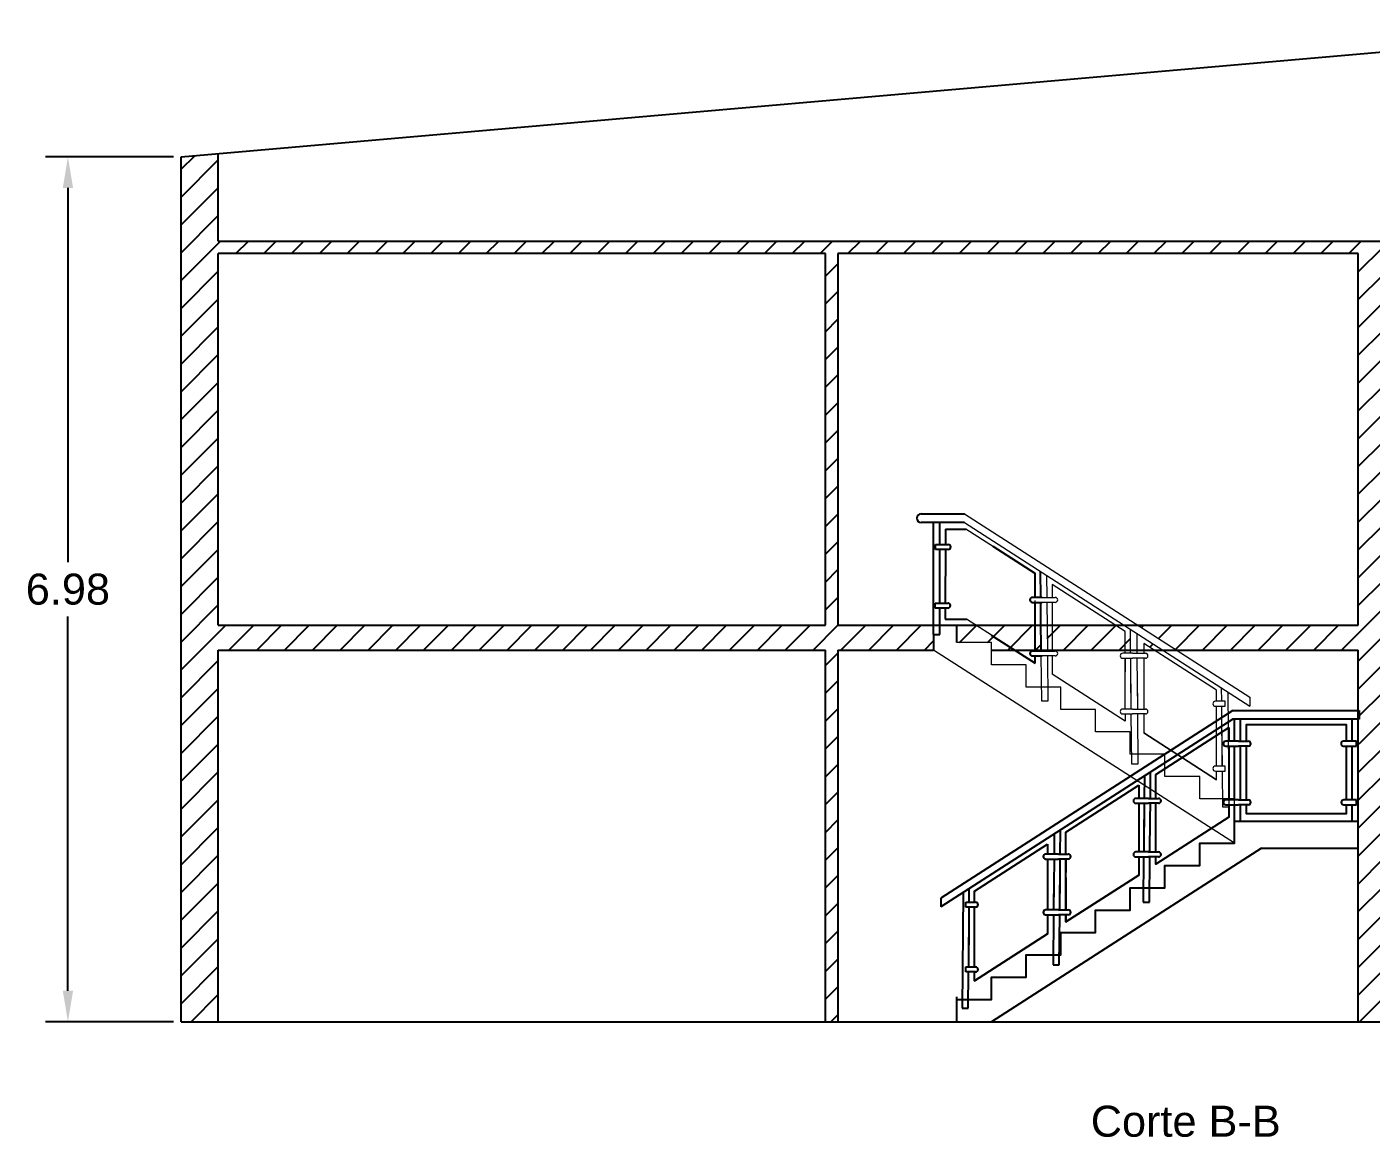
# Model space of a CAD drawing. Header units: millimetres. Extents: x 2164 to 32180, y 1376 to 2800.
# Drawn here: x 2199.03 to 2209.88, y 1375.73 to 1384.7 of the extents above; entities that cross this region are included whole.
import ezdxf

# ---------------------------------------------------------------- set-up
doc = ezdxf.new("R2010")
doc.units = ezdxf.units.MM
doc.layers.add('Atrás', color=7, linetype='Continuous', lineweight=13)
for name, color, linetype in [('Barandilla', 7, 'Continuous'), ('Corte', 63, 'Continuous'), ('Corte muebles', 7, 'Continuous'), ('Cotas', 7, 'Continuous'), ('Escaleras', 7, 'Continuous')]:
    doc.layers.add(name, color=color, linetype=linetype)
doc.styles.get("Standard").update_dxf_attribs({"font": 'arial.ttf'})
doc.dimstyles.get("Standard").update_dxf_attribs({"dimtxt": 0.25, "dimasz": 0.25, "dimexe": 0.18, "dimexo": 0.0625, "dimgap": 0.09, "dimtad": 0, "dimtih": 1, "dimtoh": 1, "dimzin": 0, "dimdsep": 46, "dimtxsty": 'Standard', "dimcen": 0.09, "dimadec": 0, "dimazin": 0, "dimtfac": 1, "dimtofl": 0, "dimtmove": 0, "dimatfit": 3, "dimfxl": 1, "dimtolj": 1, "dimtzin": 0, "dimarcsym": 0})

# ---------------------------------------------------------------- blocks, each defined once
blk = doc.blocks.new('*D29')
at = {"layer": 'Cotas', "color": 0, "lineweight": -2, "transparency": 16777216}
for p, q in [((2200.212, 1383.646), (2199.18, 1383.646)), ((2199.36, 1383.396), (2199.36, 1380.374)), ((2199.36, 1376.916), (2199.36, 1379.938)), ((2200.212, 1376.666), (2199.18, 1376.666))]:
    blk.add_line(p, q, dxfattribs=at)
at = {"layer": 'Cotas', "color": 0, "transparency": 16777216}
for points in [[(2199.319, 1383.396), (2199.402, 1383.396), (2199.36, 1383.646)], [(2199.319, 1376.916), (2199.402, 1376.916), (2199.36, 1376.666)]]:
    blk.add_solid(points, dxfattribs=at)
at = {"layer": 'Defpoints', "color": 0, "transparency": 16777216}
for p in [(2199.36, 1383.646), (2200.274, 1383.646), (2200.274, 1376.666)]:
    blk.add_point(p, dxfattribs=at)
at = {"layer": 'Cotas', "color": 0, "transparency": 16777216, "insert": (2199.36, 1380.156), "char_height": 0.25, "attachment_point": 5}
blk.add_mtext('\\A1;6.98', dxfattribs=at)

msp = doc.modelspace()

# ---------------------------------------------------------------- hatches: boundary and pattern name
at = {"layer": 'Corte muebles'}
h = msp.add_hatch(dxfattribs=at)
h.set_pattern_fill('ANSI31', color=256, scale=0.05)
h.set_pattern_definition([(45, (0, 0.7), (-0.1122532015, 0.1122532015), [])])
h.paths.add_polyline_path([(2205.574, 1382.866), (2209.774, 1382.866), (2209.774, 1379.866), (2207.996, 1379.866), (2208.307, 1379.666), (2209.774, 1379.666), (2209.774, 1379.178), (2209.781, 1379.178), (2209.781, 1379.107), (2209.774, 1376.666), (2209.974, 1376.666), (2209.974, 1379.666), (2213.574, 1379.666), (2213.574, 1376.666), (2213.774, 1376.666), (2213.774, 1379.866), (2209.974, 1379.866), (2209.974, 1382.866), (2209.974, 1382.966), (2200.574, 1382.966), (2200.574, 1383.672), (2200.274, 1383.646), (2200.274, 1376.666), (2200.574, 1376.666), (2200.574, 1379.666), (2205.474, 1379.666), (2205.474, 1376.666), (2205.574, 1376.666), (2205.574, 1379.666), (2206.347, 1379.666), (2206.347, 1379.791), (2206.347, 1379.866), (2205.574, 1379.866)])
h.paths.add_polyline_path([(2200.574, 1382.866), (2205.474, 1382.866), (2205.474, 1379.866), (2200.574, 1379.866)], flags=16)
h.paths.add_polyline_path([(2207.166, 1379.866), (2206.69, 1379.866), (2207.001, 1379.666), (2207.166, 1379.666)], flags=17)
h.paths.add_polyline_path([(2206.69, 1379.866), (2206.534, 1379.866), (2206.534, 1379.726), (2206.814, 1379.726), (2206.814, 1379.666), (2207.001, 1379.666)], flags=17)
h.paths.add_polyline_path([(2207.893, 1379.816), (2207.815, 1379.866), (2207.304, 1379.866), (2207.304, 1379.666), (2207.893, 1379.666)], flags=17)
h.paths.add_polyline_path([(2207.213, 1379.866), (2207.166, 1379.866), (2207.166, 1379.666), (2207.215, 1379.666)], flags=17)
h.paths.add_polyline_path([(2207.304, 1379.866), (2207.263, 1379.866), (2207.265, 1379.666), (2207.304, 1379.666)], flags=17)
h.paths.add_polyline_path([(2207.936, 1379.834), (2207.885, 1379.866), (2207.815, 1379.866), (2207.893, 1379.816), (2207.893, 1379.666), (2207.937, 1379.666)], flags=17)
h.paths.add_polyline_path([(2207.986, 1379.801), (2207.987, 1379.666), (2208.042, 1379.666), (2208.042, 1379.72), (2208.126, 1379.666), (2208.196, 1379.666)], flags=17)

# ---------------------------------------------------------------- linework, layer by layer
at = {"layer": 'Atrás'}
for p, q in [((2206.596, 1380.766), (2208.9, 1379.285)), ((2206.596, 1380.695), (2208.9, 1379.214)), ((2207.211, 1380.091), (2207.209, 1380.301)), ((2207.259, 1380.269), (2207.261, 1380.091)), ((2207.224, 1380.091), (2207.144, 1380.091)), ((2207.224, 1380.091), (2207.328, 1380.091)), ((2207.144, 1380.051), (2207.224, 1380.051)), ((2207.212, 1379.918), (2207.211, 1380.051)), ((2207.328, 1380.051), (2207.224, 1380.051)), ((2207.261, 1380.051), (2207.265, 1379.658)), ((2207.304, 1380.012), (2207.304, 1379.958)), ((2207.166, 1379.56), (2206.612, 1379.916)), ((2207.215, 1379.658), (2207.212, 1379.918)), ((2207.262, 1379.918), (2207.265, 1379.658)), ((2207.304, 1379.918), (2207.304, 1379.658)), ((2207.937, 1379.64), (2207.936, 1379.834)), ((2207.986, 1379.801), (2207.987, 1379.64)), ((2208.774, 1378.106), (2206.347, 1379.666)), ((2207.224, 1379.658), (2207.144, 1379.658)), ((2207.224, 1379.658), (2207.328, 1379.658)), ((2207.953, 1379.64), (2207.873, 1379.64)), ((2207.953, 1379.64), (2208.056, 1379.64)), ((2207.144, 1379.618), (2207.224, 1379.618)), ((2207.219, 1379.253), (2207.215, 1379.618)), ((2207.328, 1379.618), (2207.224, 1379.618)), ((2207.265, 1379.618), (2207.269, 1379.253)), ((2207.304, 1379.618), (2207.304, 1379.471)), ((2207.873, 1379.6), (2207.953, 1379.6)), ((2207.893, 1379.6), (2207.893, 1379.491)), ((2207.941, 1379.19), (2207.938, 1379.6)), ((2208.056, 1379.6), (2207.953, 1379.6)), ((2207.988, 1379.6), (2207.991, 1379.19)), ((2207.893, 1379.092), (2207.304, 1379.471)), ((2207.941, 1379.19), (2207.939, 1379.451)), ((2207.989, 1379.451), (2207.991, 1379.19)), ((2208.672, 1379.252), (2208.671, 1379.361)), ((2208.722, 1379.328), (2208.73, 1378.397)), ((2207.269, 1379.253), (2207.219, 1379.253)), ((2207.953, 1379.19), (2207.873, 1379.19)), ((2207.953, 1379.19), (2208.056, 1379.19)), ((2208.701, 1379.252), (2208.621, 1379.252)), ((2208.621, 1379.212), (2208.701, 1379.212)), ((2208.675, 1378.729), (2208.672, 1379.212)), ((2208.701, 1379.212), (2208.701, 1379.252)), ((2208.9, 1379.285), (2208.9, 1379.214)), ((2207.873, 1379.15), (2207.953, 1379.15)), ((2207.893, 1379.15), (2207.893, 1379.092)), ((2207.946, 1378.745), (2207.942, 1379.15)), ((2208.056, 1379.15), (2207.953, 1379.15)), ((2207.992, 1379.15), (2207.996, 1378.745)), ((2208.677, 1378.729), (2208.673, 1379.081)), ((2208.63, 1378.618), (2208.042, 1378.997)), ((2207.996, 1378.745), (2207.946, 1378.745)), ((2208.701, 1378.729), (2208.621, 1378.729)), ((2208.621, 1378.689), (2208.701, 1378.689)), ((2208.68, 1378.397), (2208.677, 1378.689)), ((2208.701, 1378.689), (2208.701, 1378.729)), ((2208.73, 1378.397), (2208.68, 1378.397))]:
    msp.add_line(p, q, dxfattribs=at)
for points in [[(2207.166, 1380.107), (2207.166, 1380.283), (2206.608, 1380.642)], [(2207.304, 1380.195), (2207.304, 1380.091)], [(2207.893, 1379.64), (2207.893, 1379.816), (2207.304, 1380.195)], [(2207.166, 1379.657), (2207.166, 1380.067)], [(2207.304, 1380.051), (2207.304, 1379.658)], [(2208.774, 1378.286), (2208.774, 1378.466), (2208.494, 1378.466), (2208.494, 1378.646), (2208.214, 1378.646), (2208.214, 1378.826), (2207.934, 1378.826), (2207.934, 1379.006), (2207.654, 1379.006), (2207.654, 1379.186), (2207.374, 1379.186), (2207.374, 1379.366), (2207.094, 1379.366), (2207.094, 1379.546), (2206.814, 1379.546), (2206.814, 1379.726), (2206.534, 1379.726)], [(2208.042, 1379.72), (2208.042, 1379.64)], [(2208.63, 1379.252), (2208.63, 1379.342), (2208.042, 1379.72)], [(2207.893, 1379.19), (2207.893, 1379.6)], [(2208.042, 1379.6), (2208.042, 1379.19)], [(2208.63, 1378.729), (2208.63, 1379.212)], [(2208.042, 1379.15), (2208.042, 1378.997), (2208.63, 1378.618), (2208.63, 1378.689)]]:
    msp.add_lwpolyline(points, dxfattribs=at)
for centre, start, end in [((2207.144, 1380.071), 90, 270), ((2207.328, 1380.071), 270, 90), ((2207.144, 1379.638), 90, 270), ((2207.328, 1379.638), 270, 90), ((2207.873, 1379.62), 90, 270), ((2208.056, 1379.62), 270, 90), ((2207.873, 1379.17), 90, 270), ((2208.056, 1379.17), 270, 90), ((2208.621, 1379.232), 90, 270), ((2208.621, 1378.709), 90, 270)]:
    msp.add_arc(centre, 0.02, start, end, dxfattribs=at)
at = {"layer": 'Barandilla'}
for p, q in [((2208.762, 1379.178), (2206.406, 1377.664)), ((2208.762, 1379.107), (2206.406, 1377.592)), ((2208.762, 1379.178), (2209.781, 1379.178)), ((2209.781, 1379.107), (2208.762, 1379.107)), ((2208.774, 1378.93), (2208.774, 1379.107)), ((2208.824, 1378.93), (2208.824, 1379.107)), ((2208.824, 1378.988), (2208.824, 1379.107)), ((2209.724, 1378.93), (2209.724, 1379.107)), ((2209.774, 1378.286), (2209.774, 1379.107)), ((2209.781, 1379.178), (2209.781, 1379.107)), ((2208.807, 1378.93), (2208.704, 1378.93)), ((2208.704, 1378.89), (2208.807, 1378.89)), ((2208.774, 1378.457), (2208.774, 1378.89)), ((2208.807, 1378.93), (2208.887, 1378.93)), ((2208.887, 1378.89), (2208.807, 1378.89)), ((2208.824, 1378.457), (2208.824, 1378.89)), ((2209.759, 1378.93), (2209.655, 1378.93)), ((2209.655, 1378.89), (2209.759, 1378.89)), ((2209.724, 1378.93), (2209.724, 1378.948)), ((2209.724, 1378.457), (2209.724, 1378.89)), ((2209.759, 1378.89), (2209.759, 1378.93)), ((2208.824, 1378.457), (2208.824, 1378.795)), ((2209.724, 1378.457), (2209.724, 1378.795)), ((2208.048, 1378.648), (2208.046, 1378.469)), ((2208.096, 1378.469), (2208.098, 1378.68)), ((2208.082, 1378.469), (2207.979, 1378.469)), ((2208.082, 1378.469), (2208.162, 1378.469)), ((2208.807, 1378.457), (2208.704, 1378.457)), ((2208.807, 1378.457), (2208.887, 1378.457)), ((2209.761, 1378.457), (2209.657, 1378.457)), ((2209.761, 1378.417), (2209.761, 1378.457)), ((2207.979, 1378.429), (2208.082, 1378.429)), ((2208.002, 1378.391), (2208.002, 1378.337)), ((2208.046, 1378.429), (2208.042, 1378.036)), ((2208.162, 1378.429), (2208.082, 1378.429)), ((2208.094, 1378.297), (2208.096, 1378.429)), ((2208.704, 1378.417), (2208.807, 1378.417)), ((2208.774, 1378.286), (2208.774, 1378.417)), ((2208.887, 1378.417), (2208.807, 1378.417)), ((2208.824, 1378.286), (2208.824, 1378.417)), ((2208.824, 1378.286), (2208.824, 1378.408)), ((2209.657, 1378.417), (2209.761, 1378.417)), ((2209.724, 1378.286), (2209.724, 1378.417)), ((2208.002, 1378.297), (2208.002, 1378.036)), ((2208.044, 1378.297), (2208.042, 1378.036)), ((2208.092, 1378.036), (2208.094, 1378.297)), ((2208.774, 1378.286), (2208.824, 1378.286)), ((2209.724, 1378.286), (2209.774, 1378.286)), ((2207.321, 1378.18), (2207.319, 1378.019)), ((2207.369, 1378.019), (2207.371, 1378.213)), ((2207.354, 1378.019), (2207.251, 1378.019)), ((2207.354, 1378.019), (2207.434, 1378.019)), ((2208.082, 1378.036), (2207.979, 1378.036)), ((2207.979, 1377.996), (2208.082, 1377.996)), ((2208.002, 1377.996), (2208.002, 1377.85)), ((2208.041, 1377.996), (2208.038, 1377.632)), ((2208.082, 1378.036), (2208.162, 1378.036)), ((2208.162, 1377.996), (2208.082, 1377.996)), ((2208.088, 1377.632), (2208.091, 1377.996)), ((2207.251, 1377.979), (2207.354, 1377.979)), ((2207.319, 1377.979), (2207.315, 1377.569)), ((2207.434, 1377.979), (2207.354, 1377.979)), ((2207.365, 1377.569), (2207.369, 1377.979)), ((2207.414, 1377.979), (2207.414, 1377.87)), ((2207.317, 1377.83), (2207.315, 1377.569)), ((2207.365, 1377.569), (2207.367, 1377.83)), ((2207.414, 1377.471), (2208.002, 1377.85)), ((2207.414, 1377.83), (2207.414, 1377.569)), ((2206.585, 1377.707), (2206.576, 1376.776)), ((2206.635, 1377.631), (2206.635, 1377.74)), ((2206.406, 1377.664), (2206.406, 1377.592)), ((2206.606, 1377.631), (2206.686, 1377.631)), ((2206.606, 1377.591), (2206.606, 1377.631)), ((2206.686, 1377.591), (2206.606, 1377.591)), ((2206.632, 1377.108), (2206.634, 1377.591)), ((2207.354, 1377.569), (2207.251, 1377.569)), ((2207.354, 1377.569), (2207.434, 1377.569)), ((2208.038, 1377.632), (2208.088, 1377.632)), ((2206.63, 1377.108), (2206.633, 1377.46)), ((2207.251, 1377.529), (2207.354, 1377.529)), ((2207.315, 1377.529), (2207.311, 1377.124)), ((2207.434, 1377.529), (2207.354, 1377.529)), ((2207.361, 1377.124), (2207.365, 1377.529)), ((2207.414, 1377.529), (2207.414, 1377.471)), ((2206.676, 1376.997), (2207.265, 1377.376)), ((2206.606, 1377.108), (2206.686, 1377.108)), ((2206.606, 1377.068), (2206.606, 1377.108)), ((2206.686, 1377.068), (2206.606, 1377.068)), ((2206.626, 1376.776), (2206.629, 1377.068)), ((2207.311, 1377.124), (2207.361, 1377.124)), ((2206.576, 1376.776), (2206.626, 1376.776))]:
    msp.add_line(p, q, dxfattribs=at)
for points in [[(2208.141, 1378.469), (2208.141, 1378.662), (2208.729, 1379.041)], [(2208.729, 1379.041), (2208.729, 1378.93)], [(2209.679, 1378.93), (2209.679, 1379.062), (2208.869, 1379.062), (2208.869, 1378.988)], [(2208.869, 1379.062), (2208.869, 1378.93)], [(2208.729, 1378.89), (2208.729, 1378.457)], [(2208.869, 1378.89), (2208.869, 1378.457)], [(2209.679, 1378.93), (2209.679, 1378.948)], [(2209.679, 1378.457), (2209.679, 1378.89)], [(2208.869, 1378.795), (2208.869, 1378.457)], [(2209.679, 1378.457), (2209.679, 1378.795)], [(2207.414, 1378.019), (2207.414, 1378.195), (2208.002, 1378.574)], [(2208.002, 1378.574), (2208.002, 1378.469)], [(2208.002, 1378.429), (2208.002, 1378.036)], [(2208.141, 1378.036), (2208.141, 1378.429)], [(2208.729, 1378.417), (2208.729, 1378.317), (2208.141, 1377.939), (2208.141, 1377.996)], [(2208.869, 1378.417), (2208.869, 1378.346)], [(2208.869, 1378.408), (2208.869, 1378.346), (2209.679, 1378.346), (2209.679, 1378.417)], [(2206.676, 1377.631), (2206.676, 1377.721), (2207.265, 1378.099)], [(2207.265, 1378.099), (2207.265, 1378.019)], [(2208.002, 1377.996), (2208.002, 1377.85), (2207.414, 1377.471), (2207.414, 1377.529)], [(2207.265, 1377.979), (2207.265, 1377.569)], [(2207.414, 1377.569), (2207.414, 1377.979)], [(2206.676, 1377.108), (2206.676, 1377.591)], [(2207.265, 1377.529), (2207.265, 1377.376), (2206.676, 1376.997), (2206.676, 1377.068)]]:
    msp.add_lwpolyline(points, dxfattribs=at)
for centre, start, end in [((2208.704, 1378.91), 90, 270), ((2208.887, 1378.91), 270, 90), ((2209.655, 1378.91), 90, 270), ((2207.979, 1378.449), 90, 270), ((2208.162, 1378.449), 270, 90), ((2208.704, 1378.437), 90, 270), ((2208.887, 1378.437), 270, 90), ((2209.657, 1378.437), 90, 270), ((2207.251, 1377.999), 90, 270), ((2207.434, 1377.999), 270, 90), ((2207.979, 1378.016), 90, 270), ((2208.162, 1378.016), 270, 90), ((2206.686, 1377.611), 270, 90), ((2207.251, 1377.549), 90, 270), ((2207.434, 1377.549), 270, 90), ((2206.686, 1377.088), 270, 90)]:
    msp.add_arc(centre, 0.02, start, end, dxfattribs=at)
at = {"layer": 'Corte'}
for p, q in [((2200.274, 1383.646), (2212.274, 1384.696)), ((2200.274, 1376.666), (2200.274, 1383.646)), ((2200.574, 1382.966), (2200.574, 1383.672)), ((2200.574, 1382.966), (2209.974, 1382.966)), ((2200.574, 1379.866), (2200.574, 1382.866)), ((2205.474, 1382.866), (2200.574, 1382.866)), ((2205.474, 1379.866), (2205.474, 1382.866)), ((2205.574, 1382.866), (2205.574, 1379.866)), ((2209.774, 1382.866), (2205.574, 1382.866)), ((2209.774, 1379.866), (2209.774, 1382.866)), ((2200.574, 1379.866), (2205.474, 1379.866)), ((2205.574, 1379.866), (2209.774, 1379.866)), ((2200.574, 1376.666), (2200.574, 1379.666)), ((2200.574, 1379.666), (2205.474, 1379.666)), ((2205.474, 1376.666), (2205.474, 1379.666)), ((2205.574, 1379.666), (2205.574, 1376.666)), ((2205.574, 1379.666), (2206.347, 1379.666)), ((2206.814, 1379.666), (2209.774, 1379.666)), ((2209.774, 1376.666), (2209.774, 1379.666)), ((2200.274, 1376.666), (2213.774, 1376.666))]:
    msp.add_line(p, q, dxfattribs=at)
at = {"layer": 'Corte muebles'}
for p, q in [((2206.247, 1380.766), (2206.596, 1380.766)), ((2206.596, 1380.695), (2206.247, 1380.695)), ((2206.347, 1379.791), (2206.347, 1380.695)), ((2206.397, 1380.518), (2206.397, 1380.695)), ((2206.442, 1380.642), (2206.608, 1380.642)), ((2206.442, 1380.642), (2206.442, 1380.518)), ((2206.347, 1380.518), (2206.347, 1380.536)), ((2206.362, 1380.518), (2206.465, 1380.518)), ((2206.362, 1380.478), (2206.362, 1380.518)), ((2206.347, 1380.045), (2206.347, 1380.478)), ((2206.347, 1380.045), (2206.347, 1380.383)), ((2206.465, 1380.478), (2206.362, 1380.478)), ((2206.397, 1380.045), (2206.397, 1380.478)), ((2206.442, 1380.478), (2206.441, 1380.045)), ((2207.211, 1380.091), (2207.209, 1380.301)), ((2207.224, 1380.091), (2207.144, 1380.091)), ((2206.347, 1379.874), (2206.347, 1380.005)), ((2206.36, 1380.045), (2206.463, 1380.045)), ((2206.36, 1380.005), (2206.36, 1380.045)), ((2206.463, 1380.005), (2206.36, 1380.005)), ((2206.397, 1379.791), (2206.397, 1380.005)), ((2206.441, 1380.005), (2206.441, 1379.916)), ((2207.144, 1380.051), (2207.224, 1380.051)), ((2207.212, 1379.918), (2207.211, 1380.051)), ((2206.441, 1379.916), (2206.612, 1379.916)), ((2206.534, 1379.726), (2206.534, 1379.866)), ((2207.215, 1379.658), (2207.212, 1379.918)), ((2206.347, 1379.791), (2206.397, 1379.791)), ((2206.347, 1379.791), (2206.347, 1379.666)), ((2206.812, 1379.786), (2207.166, 1379.56)), ((2207.224, 1379.658), (2207.144, 1379.658)), ((2207.144, 1379.618), (2207.224, 1379.618)), ((2207.166, 1379.56), (2207.166, 1379.618)), ((2206.534, 1376.666), (2206.534, 1376.867))]:
    msp.add_line(p, q, dxfattribs=at)
for points in [[(2207.166, 1380.091), (2207.166, 1380.283), (2206.827, 1380.502)], [(2207.166, 1379.658), (2207.166, 1380.051)]]:
    msp.add_lwpolyline(points, dxfattribs=at)
for centre, start, end in [((2206.465, 1380.498), 270, 90), ((2207.144, 1380.071), 90, 270), ((2207.144, 1380.071), 90, 270), ((2206.463, 1380.025), 270, 90), ((2207.144, 1379.638), 90, 270), ((2207.144, 1379.638), 90, 270)]:
    msp.add_arc(centre, 0.02, start, end, dxfattribs=at)
at = {"layer": 'Escaleras'}
for p, q in [((2209.774, 1378.066), (2209.774, 1378.286)), ((2208.992, 1378.066), (2206.814, 1376.666)), ((2208.992, 1378.066), (2209.774, 1378.066)), ((2206.534, 1376.666), (2206.814, 1376.666))]:
    msp.add_line(p, q, dxfattribs=at)
msp.add_lwpolyline([(2206.534, 1376.666), (2206.534, 1376.846), (2206.814, 1376.846), (2206.814, 1377.026), (2207.094, 1377.026), (2207.094, 1377.206), (2207.374, 1377.206), (2207.374, 1377.386), (2207.654, 1377.386), (2207.654, 1377.566), (2207.934, 1377.566), (2207.934, 1377.746), (2208.214, 1377.746), (2208.214, 1377.926), (2208.494, 1377.926), (2208.494, 1378.106), (2208.774, 1378.106), (2208.774, 1378.286), (2209.774, 1378.286)], dxfattribs=at)
msp.add_arc((2206.247, 1380.73), 0.0357, 90, 270, dxfattribs=at)

# ---------------------------------------------------------------- texts
at = {"layer": 'Cotas', "insert": (2207.615, 1375.988), "char_height": 0.25, "attachment_point": 1}
msp.add_mtext_dynamic_manual_height_columns('Corte B-B', width=6.49474, gutter_width=12.5, heights=[0], dxfattribs=at)

# ---------------------------------------------------------------- dimensions: what is measured, and where the dimension line sits
at = {"layer": 'Cotas'}
dim = msp.add_linear_dim(base=(2199.36, 1383.646), p1=(2200.274, 1376.666), p2=(2200.274, 1383.646), angle=90, dimstyle='Standard', dxfattribs=at)
dim.commit()
dim.dimension.update_dxf_attribs({"geometry": '*D29', "text_midpoint": (2199.36, 1380.156)})

doc.saveas('drawing.dxf')
